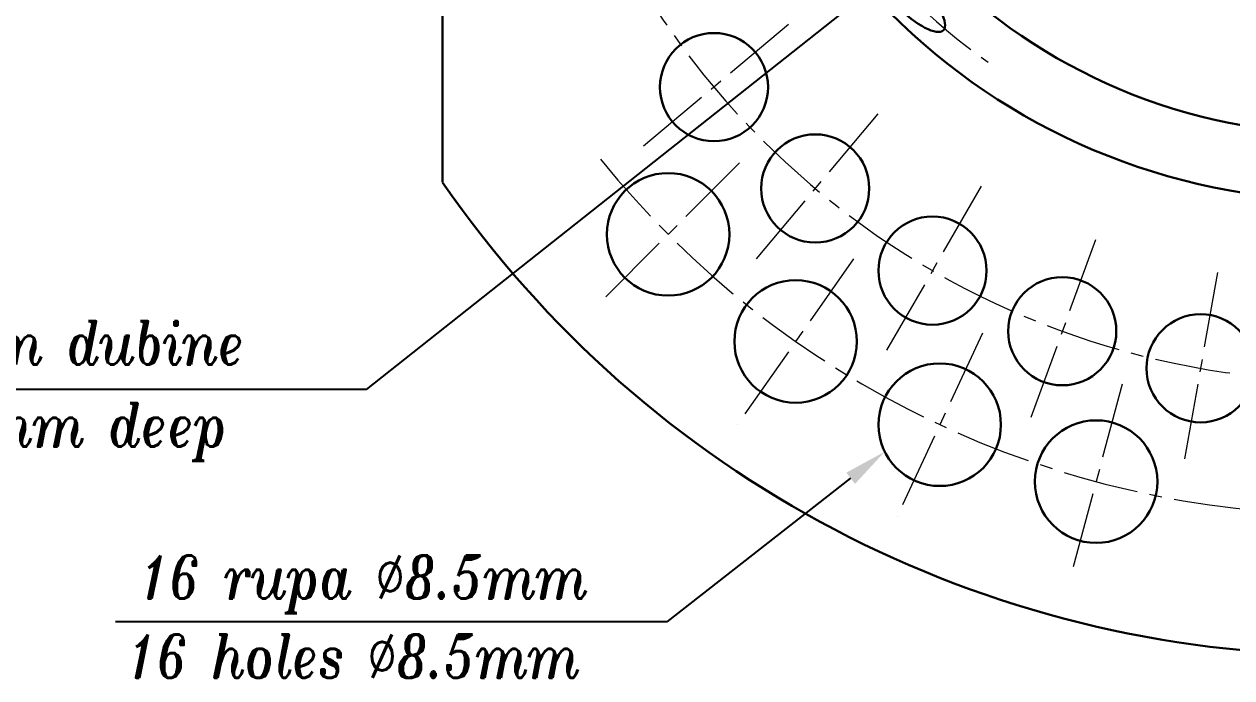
# Model space of a CAD drawing. Extents: x 89 to 609, y 11 to 440.
# Drawn here: x 142.3 to 226.1, y 124.6 to 169.9 of the extents above; entities that cross this region are included whole.
import ezdxf
from ezdxf import colors
from ezdxf.entities.mleader import LeaderData, LeaderLine
from ezdxf.math import Vec2, Vec3

# ---------------------------------------------------------------- set-up
doc = ezdxf.new("R2010")
doc.units = 0
doc.header["$LTSCALE"] = 7
doc.header["$MEASUREMENT"] = 0
doc.linetypes.add('CENTER2', pattern=[1.125, 0.75, -0.125, 0.125, -0.125])
doc.layers.get('0').update_dxf_attribs({"linetype": 'CONTINUOUS', "lineweight": 15})
for name, color, linetype, lineweight in [('1', 1, 'CENTER2', 15), ('3', 3, 'CONTINUOUS', 30), ('ENGLISH', 252, 'CONTINUOUS', 18)]:
    doc.layers.add(name, color=color, linetype=linetype, lineweight=lineweight)
doc.styles.add('ITALICT', font='ITALICT.shx', dxfattribs={"width": 0.8, "height": 3})
doc.styles.get("Standard").update_dxf_attribs({"font": 'isocp.shx', "height": 3})

# ---------------------------------------------------------------- blocks, each defined once
blk = doc.blocks.new('*U64')
at = {"layer": '1'}
blk.add_arc((42.738, 0), 42.738, 170.20863, 189.79137, dxfattribs=at)
at = {"layer": '3'}
blk.add_ellipse((0, 0), major_axis=(0, 3.5), ratio=0.316357, dxfattribs=at)
blk = doc.blocks.new('*U65')
at = {"color": 0, "linetype": 'ByBlock', "lineweight": -2, "rotation": 45.00000000000003}
blk.add_blockref('*U64', (203.587, 171.977), dxfattribs=at)

msp = doc.modelspace()

# ---------------------------------------------------------------- linework, layer by layer
at = {"layer": '1'}
for p, q in [((195.314, 169.897), (184.972, 161.22)), ((201.507, 163.704), (192.83, 153.362)), ((191.911, 160.301), (182.012, 150.402)), ((208.682, 158.68), (201.932, 146.988)), ((216.621, 154.978), (212.004, 142.292)), ((199.823, 153.663), (191.793, 142.194)), ((225.082, 152.711), (222.737, 139.416)), ((208.767, 148.499), (202.851, 135.81)), ((218.472, 144.966), (214.849, 131.443))]:
    msp.add_line(p, q, dxfattribs=at)
for radius, start, end in [(57, 193.46273, 347.32974), (66.25, 218.94329, 321.05671)]:
    msp.add_arc((233.807, 202.197), radius, start, end, dxfattribs=at)
at = {"layer": '3'}
msp.add_line((171.307, 245.438), (171.307, 158.957), dxfattribs=at)
for centre, radius in [((233.807, 202.197), 44.5), ((233.807, 202.197), 39.908), ((190.143, 165.558), 3.75), ((197.169, 158.533), 3.75), ((186.962, 155.351), 4.25), ((205.307, 152.834), 3.75), ((195.808, 147.928), 4.25), ((214.312, 148.635), 3.75), ((223.91, 146.063), 3.75), ((205.809, 142.154), 4.25), ((216.661, 138.205), 4.25)]:
    msp.add_circle(centre, radius, dxfattribs=at)
msp.add_arc((233.807, 202.197), 76, 214.67741, 325.32259, dxfattribs=at)

# ---------------------------------------------------------------- block references
msp.add_blockref('*U65', (0, 0))

# ---------------------------------------------------------------- texts
at = {"style": 'ITALICT', "width": 0.8}
for s, p in [('66 recki 0.4mm dubine', (114.138, 146.321)), ('16 rupa %%C8.5mm', (150.184, 130.094))]:
    msp.add_text(s, height=3, dxfattribs=at).set_placement(p)
at = {"layer": 'ENGLISH', "style": 'ITALICT', "width": 0.8}
for s, p in [('66 knurls 0.4mm deep', (114.138, 140.637)), ('16 holes %%C8.5mm', (149.323, 124.603))]:
    msp.add_text(s, height=3, dxfattribs=at).set_placement(p)

# ---------------------------------------------------------------- leaders
ml = msp.add_multileader_mtext('Standard')
ml.set_content('', color=256)
ml.set_leader_properties()
ml.build(insert=Vec2(0, 0))
ml.multileader.update_dxf_attribs({"text_right_attachment_type": 6, "dogleg_length": 0.36, "arrow_head_size": 3})
ctx = ml.context
ctx.base_point, ctx.arrow_head_size, ctx.plane_origin = Vec3(111.344, 146.59), 3, Vec3(199.451, 92.597)
ctx.right_attachment, ctx.text_align_type, ctx.attachment_type = 6, 2, 2
notes = []
notes.append((ctx, [(0, (1, 1, 0), (166.017, 144.59), (-1, 0), 50.672, [(0, [(212.84, 181.645)], 0, [])])]))
ctx.mtext.insert, ctx.mtext.alignment, ctx.mtext.flow_direction = Vec3(113.344, 148.59), 3, 5
ml = msp.add_multileader_mtext('Standard')
ml.set_content('', color=256)
ml.set_leader_properties()
ml.build(insert=Vec2(0, 0))
ml.multileader.update_dxf_attribs({"text_right_attachment_type": 6, "dogleg_length": 0.36, "arrow_head_size": 3})
ctx = ml.context
ctx.base_point, ctx.arrow_head_size, ctx.plane_origin = Vec3(146.616, 130.494), 3, Vec3(220.308, 76.502)
ctx.right_attachment, ctx.text_align_type, ctx.attachment_type = 6, 2, 2
notes.append((ctx, [(0, (1, 1, 0), (186.873, 128.494), (-1, 0), 36.257, [(0, [(201.994, 140.282)], 0, [])])]))
ctx.mtext.insert, ctx.mtext.alignment, ctx.mtext.flow_direction = Vec3(148.616, 132.494), 3, 5
for ctx, leaders in notes:
    for number, flags, end, landing, length, lines in leaders:
        leader = LeaderData()
        leader.index, (leader.has_last_leader_line, leader.has_dogleg_vector, leader.attachment_direction) = number, flags
        leader.last_leader_point, leader.dogleg_vector, leader.dogleg_length = Vec3(end), Vec3(landing), length
        for number, points, colour, breaks in lines:
            line = LeaderLine()
            line.index, line.vertices, line.color, line.breaks = number, Vec3.list(points), colors.encode_raw_color(colour), breaks
            leader.lines.append(line)
        ctx.leaders.append(leader)

doc.saveas('drawing.dxf')
